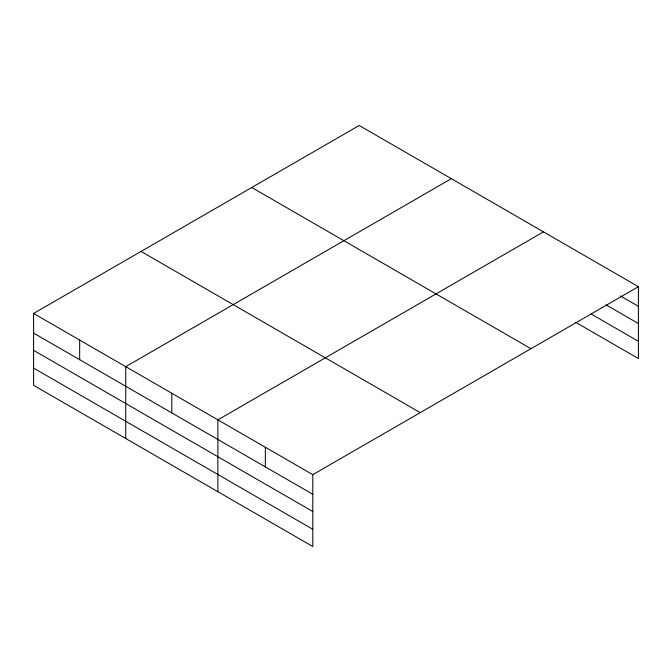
<?xml version="1.0" encoding="UTF-8"?>
<svg xmlns="http://www.w3.org/2000/svg" width="672" height="672" viewBox="0 0 672 672"><rect width="100%" height="100%" fill="white"/><g stroke="black" fill="none" stroke-linecap="round" stroke-linejoin="round"><path stroke-width="1.01" d="M33.6 313.463L312.799 474.659L312.799 546.521L33.6 385.325L33.6 313.463L359.201 125.479L638.4 286.675L638.4 358.537L575.711 322.342M451.34 178.676L125.74 366.66L125.74 438.522M543.472 231.874L217.871 419.857L217.871 491.711M312.799 474.659L638.4 286.675M620.491 295.966L638.4 306.306M606.161 304.928L638.4 323.543M590.94 313.891L638.4 341.3M251.756 187.513L530.956 348.709M141.044 251.429L420.244 412.625M33.6 333.094L312.799 494.29M33.6 350.33L312.799 511.526M33.6 368.088L312.799 529.284M265.339 447.258L265.339 466.88M171.805 393.254L171.805 412.885M79.666 340.066L79.666 359.688"/></g></svg>
